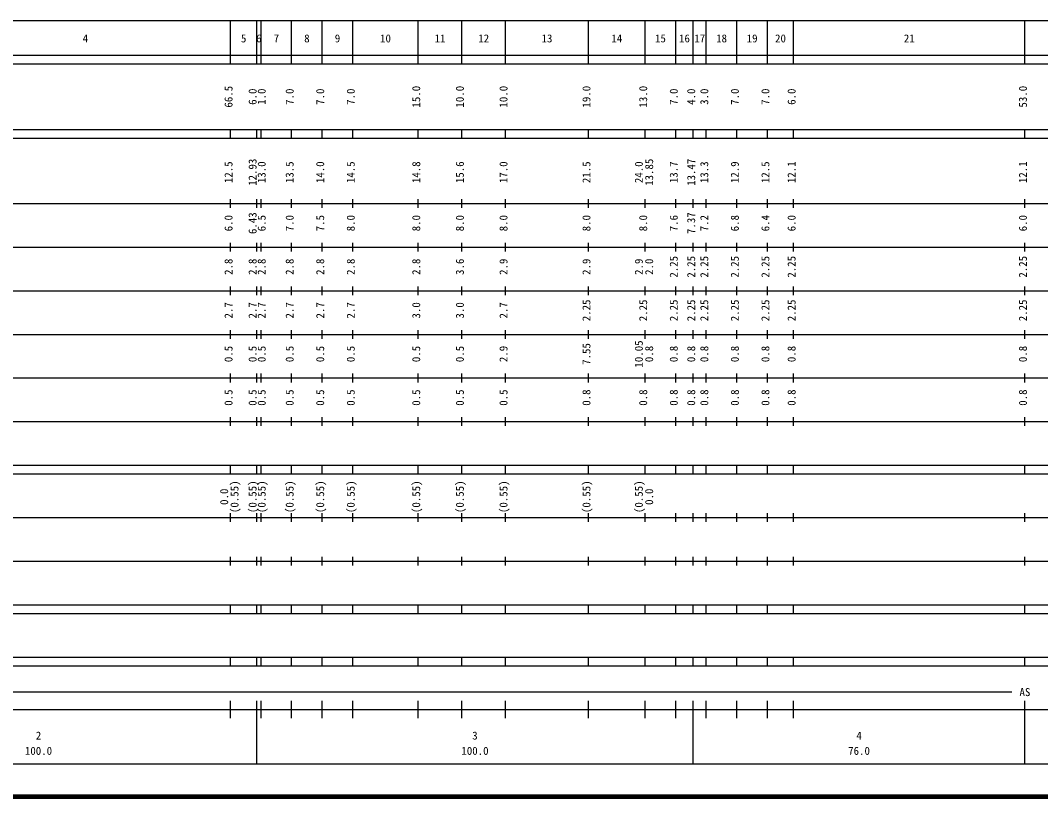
# Model space of a CAD drawing. Units: millimetres on the paper, enlarged 1000 times. Extents: x 40000 to 680000, y 20000 to 380000.
# Drawn here: x 213854 to 447592, y 20000 to 198000 of the extents above; entities that cross this region are included whole.
import ezdxf
from ezdxf.enums import TextEntityAlignment as Align

# ---------------------------------------------------------------- set-up
doc = ezdxf.new("R2010")
doc.units = ezdxf.units.MM
doc.header["$LTSCALE"] = 1000
doc.layers.add('M-TTL', color=2, linetype='Continuous', lineweight=140)
doc.layers.add('M-TTL-BAND', color=7, linetype='Continuous', lineweight=25)
doc.styles.add('ＭＳ ゴシック', font='')
doc.styles.get('ＭＳ ゴシック').set_extended_font_data('MS Gothic')

msp = doc.modelspace()

# ---------------------------------------------------------------- linework, layer by layer
at = {"layer": 'M-TTL'}
msp.add_line((40000, 20000), (680000, 20000), dxfattribs=at)
at = {"layer": 'M-TTL-BAND'}
for p, q in [((68000, 198000), (579000, 198000)), ((262000, 188000), (262000, 198000)), ((268000, 188000), (268000, 198000)), ((269000, 188000), (269000, 198000)), ((276000, 188000), (276000, 198000)), ((283000, 188000), (283000, 198000)), ((290000, 188000), (290000, 198000)), ((305000, 188000), (305000, 198000)), ((315000, 188000), (315000, 198000)), ((325000, 188000), (325000, 198000)), ((344000, 188000), (344000, 198000)), ((357000, 188000), (357000, 198000)), ((364000, 188000), (364000, 198000)), ((368000, 188000), (368000, 198000)), ((371000, 188000), (371000, 198000)), ((378000, 188000), (378000, 198000)), ((385000, 188000), (385000, 198000)), ((391000, 188000), (391000, 198000)), ((444000, 188000), (444000, 198000)), ((40000, 190000), (579000, 190000)), ((40000, 188000), (579000, 188000)), ((40000, 173000), (579000, 173000)), ((262000, 171000), (262000, 173000)), ((268000, 171000), (268000, 173000)), ((269000, 171000), (269000, 173000)), ((276000, 171000), (276000, 173000)), ((283000, 171000), (283000, 173000)), ((290000, 171000), (290000, 173000)), ((305000, 171000), (305000, 173000)), ((315000, 171000), (315000, 173000)), ((325000, 171000), (325000, 173000)), ((344000, 171000), (344000, 173000)), ((357000, 171000), (357000, 173000)), ((364000, 171000), (364000, 173000)), ((368000, 171000), (368000, 173000)), ((371000, 171000), (371000, 173000)), ((378000, 171000), (378000, 173000)), ((385000, 171000), (385000, 173000)), ((391000, 171000), (391000, 173000)), ((444000, 171000), (444000, 173000)), ((40000, 171000), (579000, 171000)), ((262000, 155000), (262000, 157000)), ((268000, 155000), (268000, 157000)), ((269000, 155000), (269000, 157000)), ((276000, 155000), (276000, 157000)), ((283000, 155000), (283000, 157000)), ((290000, 155000), (290000, 157000)), ((305000, 155000), (305000, 157000)), ((315000, 155000), (315000, 157000)), ((325000, 155000), (325000, 157000)), ((344000, 155000), (344000, 157000)), ((357000, 155000), (357000, 157000)), ((364000, 155000), (364000, 157000)), ((368000, 155000), (368000, 157000)), ((371000, 155000), (371000, 157000)), ((378000, 155000), (378000, 157000)), ((385000, 155000), (385000, 157000)), ((391000, 155000), (391000, 157000)), ((444000, 155000), (444000, 157000)), ((40000, 156000), (579000, 156000)), ((46000, 146000), (579000, 146000)), ((262000, 145000), (262000, 147000)), ((268000, 145000), (268000, 147000)), ((269000, 145000), (269000, 147000)), ((276000, 145000), (276000, 147000)), ((283000, 145000), (283000, 147000)), ((290000, 145000), (290000, 147000)), ((305000, 145000), (305000, 147000)), ((315000, 145000), (315000, 147000)), ((325000, 145000), (325000, 147000)), ((344000, 145000), (344000, 147000)), ((357000, 145000), (357000, 147000)), ((364000, 145000), (364000, 147000)), ((368000, 145000), (368000, 147000)), ((371000, 145000), (371000, 147000)), ((378000, 145000), (378000, 147000)), ((385000, 145000), (385000, 147000)), ((391000, 145000), (391000, 147000)), ((444000, 145000), (444000, 147000)), ((52000, 136000), (579000, 136000)), ((262000, 135000), (262000, 137000)), ((268000, 135000), (268000, 137000)), ((269000, 135000), (269000, 137000)), ((276000, 135000), (276000, 137000)), ((283000, 135000), (283000, 137000)), ((290000, 135000), (290000, 137000)), ((305000, 135000), (305000, 137000)), ((315000, 135000), (315000, 137000)), ((325000, 135000), (325000, 137000)), ((344000, 135000), (344000, 137000)), ((357000, 135000), (357000, 137000)), ((364000, 135000), (364000, 137000)), ((368000, 135000), (368000, 137000)), ((371000, 135000), (371000, 137000)), ((378000, 135000), (378000, 137000)), ((385000, 135000), (385000, 137000)), ((391000, 135000), (391000, 137000)), ((444000, 135000), (444000, 137000)), ((262000, 125000), (262000, 127000)), ((268000, 125000), (268000, 127000)), ((269000, 125000), (269000, 127000)), ((276000, 125000), (276000, 127000)), ((283000, 125000), (283000, 127000)), ((290000, 125000), (290000, 127000)), ((305000, 125000), (305000, 127000)), ((315000, 125000), (315000, 127000)), ((325000, 125000), (325000, 127000)), ((344000, 125000), (344000, 127000)), ((357000, 125000), (357000, 127000)), ((364000, 125000), (364000, 127000)), ((368000, 125000), (368000, 127000)), ((371000, 125000), (371000, 127000)), ((378000, 125000), (378000, 127000)), ((385000, 125000), (385000, 127000)), ((391000, 125000), (391000, 127000)), ((444000, 125000), (444000, 127000)), ((46000, 126000), (579000, 126000)), ((262000, 115000), (262000, 117000)), ((268000, 115000), (268000, 117000)), ((269000, 115000), (269000, 117000)), ((276000, 115000), (276000, 117000)), ((283000, 115000), (283000, 117000)), ((290000, 115000), (290000, 117000)), ((305000, 115000), (305000, 117000)), ((315000, 115000), (315000, 117000)), ((325000, 115000), (325000, 117000)), ((344000, 115000), (344000, 117000)), ((357000, 115000), (357000, 117000)), ((364000, 115000), (364000, 117000)), ((368000, 115000), (368000, 117000)), ((371000, 115000), (371000, 117000)), ((378000, 115000), (378000, 117000)), ((385000, 115000), (385000, 117000)), ((391000, 115000), (391000, 117000)), ((444000, 115000), (444000, 117000)), ((52000, 116000), (579000, 116000)), ((46000, 106000), (579000, 106000)), ((262000, 105000), (262000, 107000)), ((268000, 105000), (268000, 107000)), ((269000, 105000), (269000, 107000)), ((276000, 105000), (276000, 107000)), ((283000, 105000), (283000, 107000)), ((290000, 105000), (290000, 107000)), ((305000, 105000), (305000, 107000)), ((315000, 105000), (315000, 107000)), ((325000, 105000), (325000, 107000)), ((344000, 105000), (344000, 107000)), ((357000, 105000), (357000, 107000)), ((364000, 105000), (364000, 107000)), ((368000, 105000), (368000, 107000)), ((371000, 105000), (371000, 107000)), ((378000, 105000), (378000, 107000)), ((385000, 105000), (385000, 107000)), ((391000, 105000), (391000, 107000)), ((444000, 105000), (444000, 107000)), ((40000, 96000), (579000, 96000)), ((262000, 94000), (262000, 96000)), ((268000, 94000), (268000, 96000)), ((269000, 94000), (269000, 96000)), ((276000, 94000), (276000, 96000)), ((283000, 94000), (283000, 96000)), ((290000, 94000), (290000, 96000)), ((305000, 94000), (305000, 96000)), ((315000, 94000), (315000, 96000)), ((325000, 94000), (325000, 96000)), ((344000, 94000), (344000, 96000)), ((357000, 94000), (357000, 96000)), ((364000, 94000), (364000, 96000)), ((368000, 94000), (368000, 96000)), ((371000, 94000), (371000, 96000)), ((378000, 94000), (378000, 96000)), ((385000, 94000), (385000, 96000)), ((391000, 94000), (391000, 96000)), ((444000, 94000), (444000, 96000)), ((40000, 94000), (579000, 94000)), ((262000, 83000), (262000, 85000)), ((268000, 83000), (268000, 85000)), ((269000, 83000), (269000, 85000)), ((276000, 83000), (276000, 85000)), ((283000, 83000), (283000, 85000)), ((290000, 83000), (290000, 85000)), ((305000, 83000), (305000, 85000)), ((315000, 83000), (315000, 85000)), ((325000, 83000), (325000, 85000)), ((344000, 83000), (344000, 85000)), ((357000, 83000), (357000, 85000)), ((364000, 83000), (364000, 85000)), ((368000, 83000), (368000, 85000)), ((371000, 83000), (371000, 85000)), ((378000, 83000), (378000, 85000)), ((385000, 83000), (385000, 85000)), ((391000, 83000), (391000, 85000)), ((444000, 83000), (444000, 85000)), ((49000, 84000), (579000, 84000)), ((262000, 73000), (262000, 75000)), ((268000, 73000), (268000, 75000)), ((269000, 73000), (269000, 75000)), ((276000, 73000), (276000, 75000)), ((283000, 73000), (283000, 75000)), ((290000, 73000), (290000, 75000)), ((305000, 73000), (305000, 75000)), ((315000, 73000), (315000, 75000)), ((325000, 73000), (325000, 75000)), ((344000, 73000), (344000, 75000)), ((357000, 73000), (357000, 75000)), ((364000, 73000), (364000, 75000)), ((368000, 73000), (368000, 75000)), ((371000, 73000), (371000, 75000)), ((378000, 73000), (378000, 75000)), ((385000, 73000), (385000, 75000)), ((391000, 73000), (391000, 75000)), ((444000, 73000), (444000, 75000)), ((40000, 74000), (579000, 74000)), ((40000, 64000), (579000, 64000)), ((262000, 62000), (262000, 64000)), ((268000, 62000), (268000, 64000)), ((269000, 62000), (269000, 64000)), ((276000, 62000), (276000, 64000)), ((283000, 62000), (283000, 64000)), ((290000, 62000), (290000, 64000)), ((305000, 62000), (305000, 64000)), ((315000, 62000), (315000, 64000)), ((325000, 62000), (325000, 64000)), ((344000, 62000), (344000, 64000)), ((357000, 62000), (357000, 64000)), ((364000, 62000), (364000, 64000)), ((368000, 62000), (368000, 64000)), ((371000, 62000), (371000, 64000)), ((378000, 62000), (378000, 64000)), ((385000, 62000), (385000, 64000)), ((391000, 62000), (391000, 64000)), ((444000, 62000), (444000, 64000)), ((40000, 62000), (579000, 62000)), ((40000, 52000), (579000, 52000)), ((262000, 50000), (262000, 52000)), ((268000, 50000), (268000, 52000)), ((269000, 50000), (269000, 52000)), ((276000, 50000), (276000, 52000)), ((283000, 50000), (283000, 52000)), ((290000, 50000), (290000, 52000)), ((305000, 50000), (305000, 52000)), ((315000, 50000), (315000, 52000)), ((325000, 50000), (325000, 52000)), ((344000, 50000), (344000, 52000)), ((357000, 50000), (357000, 52000)), ((364000, 50000), (364000, 52000)), ((368000, 50000), (368000, 52000)), ((371000, 50000), (371000, 52000)), ((378000, 50000), (378000, 52000)), ((385000, 50000), (385000, 52000)), ((391000, 50000), (391000, 52000)), ((444000, 50000), (444000, 52000)), ((40000, 50000), (579000, 50000)), ((71000, 44000), (441000, 44000)), ((40000, 40000), (579000, 40000)), ((262000, 38000), (262000, 42000)), ((268000, 27500), (268000, 42000)), ((269000, 38000), (269000, 42000)), ((276000, 38000), (276000, 42000)), ((283000, 38000), (283000, 42000)), ((290000, 38000), (290000, 42000)), ((305000, 38000), (305000, 42000)), ((315000, 38000), (315000, 42000)), ((325000, 38000), (325000, 42000)), ((344000, 38000), (344000, 42000)), ((357000, 38000), (357000, 42000)), ((364000, 38000), (364000, 42000)), ((368000, 27500), (368000, 42000)), ((371000, 38000), (371000, 42000)), ((378000, 38000), (378000, 42000)), ((385000, 38000), (385000, 42000)), ((391000, 38000), (391000, 42000)), ((444000, 27500), (444000, 42000)), ((68000, 27500), (579000, 27500))]:
    msp.add_line(p, q, dxfattribs=at)

# ---------------------------------------------------------------- texts
at = {"layer": 'M-TTL-BAND', "style": 'ＭＳ ゴシック'}
for s, p in [('4', (228750, 192405)), ('5', (265000, 192405)), ('6', (268500, 192405)), ('7', (272500, 192405)), ('8', (279500, 192405)), ('9', (286500, 192405)), ('10', (297500, 192405)), ('11', (310000, 192405)), ('12', (320000, 192405)), ('13', (334500, 192405)), ('14', (350500, 192405)), ('15', (360500, 192405)), ('16', (366000, 192405)), ('17', (369500, 192405)), ('18', (374500, 192405)), ('19', (381500, 192405)), ('20', (388000, 192405)), ('21', (417500, 192405)), ('AS', (444000, 42500)), ('2', (218000, 32523)), ('3', (318000, 32523)), ('4', (406000, 32523)), ('100.0', (218000, 29033)), ('100.0', (318000, 29033)), ('76.0', (406000, 29033))]:
    msp.add_text(s, height=1833, dxfattribs=at).set_placement(p, align=Align.BOTTOM_CENTER)
for s, p in [('66.5', (263000, 180500)), ('15.0', (306000, 180500)), ('10.0', (316000, 180500)), ('10.0', (326000, 180500)), ('19.0', (345000, 180500)), ('13.0', (358000, 180500)), ('53.0', (445000, 180500)), ('6.0', (268509, 180500)), ('1.0', (270589, 180500)), ('7.0', (277000, 180500)), ('7.0', (284000, 180500)), ('7.0', (291000, 180500)), ('7.0', (365000, 180500)), ('4.0', (369000, 180500)), ('3.0', (372000, 180500)), ('7.0', (379000, 180500)), ('7.0', (386000, 180500)), ('6.0', (392000, 180500)), ('12.93', (268509, 163174)), ('13.85', (359370, 163174)), ('13.47', (369000, 163174)), ('12.5', (263000, 163174)), ('13.0', (270589, 163174)), ('13.5', (277000, 163174)), ('14.0', (284000, 163174)), ('14.5', (291000, 163174)), ('14.8', (306000, 163174)), ('15.6', (316000, 163174)), ('17.0', (326000, 163174)), ('21.5', (345000, 163174)), ('24.0', (357000, 163174)), ('13.7', (365000, 163174)), ('13.3', (372000, 163174)), ('12.9', (379000, 163174)), ('12.5', (386000, 163174)), ('12.1', (392000, 163174)), ('12.1', (445000, 163174)), ('6.0', (263000, 151500)), ('6.43', (268509, 151500)), ('6.5', (270589, 151500)), ('7.0', (277000, 151500)), ('7.5', (284000, 151500)), ('8.0', (291000, 151500)), ('8.0', (306000, 151500)), ('8.0', (316000, 151500)), ('8.0', (326000, 151500)), ('8.0', (345000, 151500)), ('8.0', (358000, 151500)), ('7.6', (365000, 151500)), ('7.37', (369000, 151500)), ('7.2', (372000, 151500)), ('6.8', (379000, 151500)), ('6.4', (386000, 151500)), ('6.0', (392000, 151500)), ('6.0', (445000, 151500)), ('2.8', (263000, 141500)), ('2.8', (268509, 141500)), ('2.8', (270589, 141500)), ('2.8', (277000, 141500)), ('2.8', (284000, 141500)), ('2.8', (291000, 141500)), ('2.8', (306000, 141500)), ('3.6', (316000, 141500)), ('2.9', (326000, 141500)), ('2.9', (345000, 141500)), ('2.9', (357000, 141500)), ('2.0', (359370, 141500)), ('2.25', (365000, 141500)), ('2.25', (369000, 141500)), ('2.25', (372000, 141500)), ('2.25', (379000, 141500)), ('2.25', (386000, 141500)), ('2.25', (392000, 141500)), ('2.25', (445000, 141500)), ('2.7', (263000, 131500)), ('2.7', (268509, 131500)), ('2.7', (270589, 131500)), ('2.7', (277000, 131500)), ('2.7', (284000, 131500)), ('2.7', (291000, 131500)), ('3.0', (306000, 131500)), ('3.0', (316000, 131500)), ('2.7', (326000, 131500)), ('2.25', (345000, 131500)), ('2.25', (358000, 131500)), ('2.25', (365000, 131500)), ('2.25', (369000, 131500)), ('2.25', (372000, 131500)), ('2.25', (379000, 131500)), ('2.25', (386000, 131500)), ('2.25', (392000, 131500)), ('2.25', (445000, 131500)), ('10.05', (357000, 121500)), ('0.5', (263000, 121500)), ('0.5', (268509, 121500)), ('0.5', (270589, 121500)), ('0.5', (277000, 121500)), ('0.5', (284000, 121500)), ('0.5', (291000, 121500)), ('0.5', (306000, 121500)), ('0.5', (316000, 121500)), ('2.9', (326000, 121500)), ('7.55', (345000, 121500)), ('0.8', (359370, 121500)), ('0.8', (365000, 121500)), ('0.8', (369000, 121500)), ('0.8', (372000, 121500)), ('0.8', (379000, 121500)), ('0.8', (386000, 121500)), ('0.8', (392000, 121500)), ('0.8', (445000, 121500)), ('0.5', (263000, 111500)), ('0.5', (268509, 111500)), ('0.5', (270589, 111500)), ('0.5', (277000, 111500)), ('0.5', (284000, 111500)), ('0.5', (291000, 111500)), ('0.5', (306000, 111500)), ('0.5', (316000, 111500)), ('0.5', (326000, 111500)), ('0.8', (345000, 111500)), ('0.8', (358000, 111500)), ('0.8', (365000, 111500)), ('0.8', (369000, 111500)), ('0.8', (372000, 111500)), ('0.8', (379000, 111500)), ('0.8', (386000, 111500)), ('0.8', (392000, 111500)), ('0.8', (445000, 111500)), ('(0.55)', (264370, 88764)), ('(0.55)', (268509, 88764)), ('(0.55)', (270589, 88764)), ('(0.55)', (277000, 88764)), ('(0.55)', (284000, 88764)), ('(0.55)', (291000, 88764)), ('(0.55)', (306000, 88764)), ('(0.55)', (316000, 88764)), ('(0.55)', (326000, 88764)), ('(0.55)', (345000, 88764)), ('(0.55)', (357000, 88764)), ('0.0', (262000, 88764)), ('0.0', (359370, 88764))]:
    msp.add_text(s, height=1833, rotation=90, dxfattribs=at).set_placement(p, align=Align.BOTTOM_CENTER)

doc.saveas('drawing.dxf')
